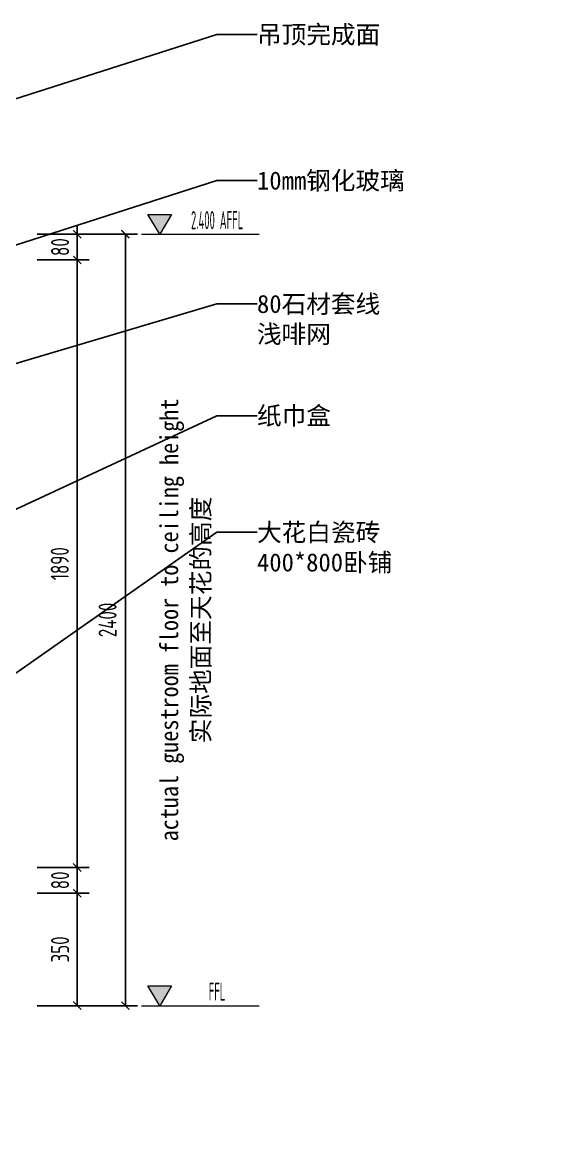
# Model space of a CAD drawing. Header units: millimetres. Extents: x 3162 to 221128, y -144913 to 11496.
# Drawn here: x 193894 to 195534, y -44453 to -40938 of the extents above; entities that cross this region are included whole.
import ezdxf
from ezdxf.enums import TextEntityAlignment as Align
from ezdxf.xclip import XClip

# ---------------------------------------------------------------- set-up
doc = ezdxf.new("R2010")
doc.units = ezdxf.units.MM
doc.header["$LTSCALE"] = 10
doc.header["$XCLIPFRAME"] = 2
doc.layers.get('Defpoints').update_dxf_attribs({"color": 250})
for name, color, linetype, lineweight in [('Elevation【立面图库】', 150, 'Continuous', 0), ('FC-Refe【标注引线】', 2, 'Continuous', 0), ('FF-Text【平面文字】', 2, 'Continuous', 0), ('RC-dimensions', 44, 'Continuous', 0)]:
    doc.layers.add(name, color=color, linetype=linetype, lineweight=lineweight)
doc.layers.add('WALL_NEW【新建墙体】', color=4, linetype='Continuous')
doc.styles.add('宋体', font='', dxfattribs={"width": 0.8})
doc.styles.add('尺寸标注', font='ARCHS.SHX', dxfattribs={"width": 0.8})
doc.styles.add('文字', font='')
doc.styles.add('标高', font='ARCHS.SHX', dxfattribs={"width": 0.5})
doc.styles.get('宋体').set_extended_font_data('SimSun')
doc.styles.get('文字').set_extended_font_data('SimSun')
doc.dimstyles.new('海龙1：25', dxfattribs={"dimscale": 25, "dimtxt": 2.25, "dimasz": 1, "dimexe": 1.5, "dimexo": 1, "dimgap": 1, "dimtad": 1, "dimdec": 0, "dimrnd": 5, "dimdsep": 46, "dimtxsty": '尺寸标注', "dimblk": 'ARCHTICK', "dimblk1": 'ARCHTICK', "dimblk2": 'ARCHTICK', "dimcen": 1, "dimclrd": 44, "dimclre": 44, "dimclrt": 2, "dimadec": 0, "dimazin": 0, "dimtfac": 1, "dimtdec": 0, "dimtix": 1, "dimtmove": 2, "dimatfit": 3, "dimldrblk": 'hl_arrow2', "dimfxl": 5, "dimfxlon": 1, "dimarcsym": 0})

# ---------------------------------------------------------------- blocks, each defined once
blk = doc.blocks.new('_ArchTick')
at = {"color": 2, "linetype": 'ByBlock', "const_width": 0.15}
blk.add_lwpolyline([(-0.5, -0.5), (0.5, 0.5)], dxfattribs=at)
blk = doc.blocks.new('*D544')
at = {"layer": 'Defpoints', "color": 0, "transparency": 16777216}
for p in [(193913.6, -41596.5), (193913.6, -41676.5), (194063.6, -41676.5)]:
    blk.add_point(p, dxfattribs=at)
at = {"layer": 'RC-dimensions', "color": 44, "lineweight": -2, "transparency": 16777216}
for p, q in [((194063.6, -41596.5), (194063.6, -41571.5)), ((193938.6, -41596.5), (194101.1, -41596.5)), ((194063.6, -41596.5), (194063.6, -41676.5)), ((193938.6, -41676.5), (194101.1, -41676.5)), ((194063.6, -41676.5), (194063.6, -41701.5))]:
    blk.add_line(p, q, dxfattribs=at)
at = {"layer": 'RC-dimensions', "color": 44, "lineweight": -2, "transparency": 16777216, "xscale": 25, "yscale": 25, "zscale": 25}
for p, rotation in [((194063.6, -41596.5), 270), ((194063.6, -41676.5), 90)]:
    blk.add_blockref('_ArchTick', p, dxfattribs=dict(at, rotation=rotation))
at = {"layer": 'RC-dimensions', "color": 2, "transparency": 16777216, "insert": (194010.4, -41636.5), "char_height": 56.25, "attachment_point": 5, "rotation": 90, "style": '尺寸标注'}
blk.add_mtext('80', dxfattribs=at)
blk = doc.blocks.new('hl_arrow2')
at = {"color": 2}
blk.add_line((-0.22, 0), (-1, 0), dxfattribs=at)
blk.add_lwpolyline([(-0.22, 0), (-0.86, -0.69), (-0.65, -0.86), (0, 0), (-0.65, 0.86), (-0.86, 0.69)], close=True, dxfattribs=at)
for points in [[(-0.86, 0.69), (-0.65, 0.86), (-0.22, 0), (0, 0)], [(-0.86, -0.69), (-0.65, -0.86), (-0.22, 0), (0, 0)]]:
    blk.add_solid(points, dxfattribs=at)
blk = doc.blocks.new('*D545')
at = {"layer": 'Defpoints', "color": 0, "transparency": 16777216}
for p in [(193913.6, -41596.5), (193913.6, -43996.5), (194213.6, -43996.5)]:
    blk.add_point(p, dxfattribs=at)
at = {"layer": 'RC-dimensions', "color": 44, "lineweight": -2, "transparency": 16777216}
for p, q in [((194088.6, -41596.5), (194251.1, -41596.5)), ((194213.6, -41596.5), (194213.6, -43996.5)), ((194088.6, -43996.5), (194251.1, -43996.5))]:
    blk.add_line(p, q, dxfattribs=at)
at = {"layer": 'RC-dimensions', "color": 44, "lineweight": -2, "transparency": 16777216, "xscale": 25, "yscale": 25, "zscale": 25}
for p, rotation in [((194213.6, -41596.5), 90), ((194213.6, -43996.5), 270)]:
    blk.add_blockref('_ArchTick', p, dxfattribs=dict(at, rotation=rotation))
at = {"layer": 'RC-dimensions', "color": 2, "transparency": 16777216, "insert": (194158.1, -42796.5), "char_height": 56.25, "attachment_point": 5, "rotation": 90, "style": '尺寸标注'}
blk.add_mtext('2400', dxfattribs=at)
blk = doc.blocks.new('海龍_立面标识')
at = {"style": '宋体', "width": 0.9, "flags": 8}
blk.add_attdef('FLOOR_HEIGHT', text='', height=2.25, rotation=90, dxfattribs=at).set_placement((0, 0), align=Align.CENTER)
at = {"style": '宋体', "flags": 8}
blk.add_attdef('HEIGHT', text='', height=2.25, rotation=90, dxfattribs=at).set_placement((-3.5, 0), align=Align.CENTER)
blk = doc.blocks.new('hl_Elevation-A2')
blk.add_hatch(color=150).paths.add_polyline_path([(3.74, 2.47), (2.27, 0), (0.8, 2.47)])
at = {"color": 150}
blk.add_line((0, 0), (14.67, 0), dxfattribs=at)
blk.add_lwpolyline([(3.74, 2.47), (2.27, 0), (0.8, 2.47)], close=True, dxfattribs=at)
at = {"color": 2, "style": '标高', "width": 0.8, "flags": 8}
blk.add_attdef('HEIGHT', text='', height=2.25, dxfattribs=at).set_placement((9.42, 1.75), align=Align.MIDDLE_CENTER)
blk = doc.blocks.new('海龙_05140578')
at = {"layer": 'WALL_NEW【新建墙体】'}
h = blk.add_hatch(dxfattribs=at)
h.set_pattern_fill('ANSI31', color=8, scale=20, style=0)
h.set_pattern_definition([(45, (-3175, 1275), (-44.9013, 44.9013), [])])
h.paths.add_polyline_path([(-3095, 1875), (-3175, 1875), (-3175, 1275), (-3095, 1275)])
h.paths.add_polyline_path([(-3095, -1275), (-3175, -1275), (-3175, -1875), (-3095, -1875)])
h.paths.add_polyline_path([(1355, 125), (1175, 125), (1175, -335), (1295, -335), (1295, 5), (1355, 5)])
h.paths.add_polyline_path([(1295, 1875), (1175, 1875), (1175, 1275), (1295, 1275)])
h.paths.add_polyline_path([(1295, -1575), (1175, -1575), (1175, -1875), (1295, -1875)])
h.paths.add_polyline_path([(3375, 325), (3135, 325), (3135, 125), (2157.1, 125), (2157.1, 5), (3375, 5)])
h.paths.add_polyline_path([(2320, 1875), (2200, 1875), (2200, 1275), (2320, 1275)])
blk = doc.blocks.new('*D652')
at = {"layer": 'Defpoints', "color": 0, "transparency": 16777216}
for p in [(193913.6, -43646.5), (193913.6, -43996.5), (194063.6, -43996.5)]:
    blk.add_point(p, dxfattribs=at)
at = {"layer": 'RC-dimensions', "color": 44, "lineweight": -2, "transparency": 16777216}
for p, q in [((193938.6, -43646.5), (194101.1, -43646.5)), ((194063.6, -43646.5), (194063.6, -43996.5)), ((193938.6, -43996.5), (194101.1, -43996.5))]:
    blk.add_line(p, q, dxfattribs=at)
at = {"layer": 'RC-dimensions', "color": 44, "lineweight": -2, "transparency": 16777216, "xscale": 25, "yscale": 25, "zscale": 25}
for p, rotation in [((194063.6, -43646.5), 90), ((194063.6, -43996.5), 270)]:
    blk.add_blockref('_ArchTick', p, dxfattribs=dict(at, rotation=rotation))
at = {"layer": 'RC-dimensions', "color": 2, "transparency": 16777216, "insert": (194010.4, -43821.5), "char_height": 56.25, "attachment_point": 5, "rotation": 90, "style": '尺寸标注'}
blk.add_mtext('350', dxfattribs=at)
blk = doc.blocks.new('*D653')
at = {"layer": 'Defpoints', "color": 0, "transparency": 16777216}
for p in [(193913.6, -43566.5), (193913.6, -43646.5), (194063.6, -43646.5)]:
    blk.add_point(p, dxfattribs=at)
at = {"layer": 'RC-dimensions', "color": 44, "lineweight": -2, "transparency": 16777216}
for p, q in [((194063.6, -43566.5), (194063.6, -43541.5)), ((193938.6, -43566.5), (194101.1, -43566.5)), ((194063.6, -43566.5), (194063.6, -43646.5)), ((193938.6, -43646.5), (194101.1, -43646.5)), ((194063.6, -43646.5), (194063.6, -43671.5))]:
    blk.add_line(p, q, dxfattribs=at)
at = {"layer": 'RC-dimensions', "color": 44, "lineweight": -2, "transparency": 16777216, "xscale": 25, "yscale": 25, "zscale": 25}
for p, rotation in [((194063.6, -43566.5), 270), ((194063.6, -43646.5), 90)]:
    blk.add_blockref('_ArchTick', p, dxfattribs=dict(at, rotation=rotation))
at = {"layer": 'RC-dimensions', "color": 2, "transparency": 16777216, "insert": (194010.4, -43606.5), "char_height": 56.25, "attachment_point": 5, "rotation": 90, "style": '尺寸标注'}
blk.add_mtext('80', dxfattribs=at)
blk = doc.blocks.new('*D654')
at = {"layer": 'Defpoints', "color": 0, "transparency": 16777216}
for p in [(193913.6, -41676.5), (193913.6, -43566.5), (194063.6, -43566.5)]:
    blk.add_point(p, dxfattribs=at)
at = {"layer": 'RC-dimensions', "color": 44, "lineweight": -2, "transparency": 16777216}
for p, q in [((193938.6, -41676.5), (194101.1, -41676.5)), ((194063.6, -41676.5), (194063.6, -43566.5)), ((193938.6, -43566.5), (194101.1, -43566.5))]:
    blk.add_line(p, q, dxfattribs=at)
at = {"layer": 'RC-dimensions', "color": 44, "lineweight": -2, "transparency": 16777216, "xscale": 25, "yscale": 25, "zscale": 25}
for p, rotation in [((194063.6, -41676.5), 90), ((194063.6, -43566.5), 270)]:
    blk.add_blockref('_ArchTick', p, dxfattribs=dict(at, rotation=rotation))
at = {"layer": 'RC-dimensions', "color": 2, "transparency": 16777216, "insert": (194009.3, -42621.5), "char_height": 56.25, "attachment_point": 5, "rotation": 90, "style": '尺寸标注'}
blk.add_mtext('1890', dxfattribs=at)

msp = doc.modelspace()

# ---------------------------------------------------------------- block references
at = {"layer": 'Elevation【立面图库】'}
ref = msp.add_blockref('hl_Elevation-A2', (194263.6, -41596.5), dxfattribs=dict(at, xscale=25, yscale=25, zscale=25))
ref.add_attrib('HEIGHT', '2.400 AFFL', dxfattribs={"layer": '0', "color": 2, "height": 56.25, "style": '标高', "width": 0.5}).set_placement((194499.1, -41552.7), align=Align.MIDDLE_CENTER)
ref = msp.add_blockref('hl_Elevation-A2', (194263.6, -43996.5), dxfattribs=dict(at, xscale=25, yscale=25, zscale=25))
ref.add_attrib('HEIGHT', 'FFL', dxfattribs={"layer": '0', "color": 2, "height": 56.25, "style": '标高', "width": 0.5}).set_placement((194499.1, -43952.7), align=Align.MIDDLE_CENTER)
at = {"layer": 'FF-Text【平面文字】'}
ref = msp.add_blockref('海龍_立面标识', (194332.3, -42796.5), dxfattribs=dict(at, xscale=-25, yscale=25, zscale=25))
ref.add_attrib('FLOOR_HEIGHT', 'actual guestroom floor to ceiling height', dxfattribs={"layer": '0', "height": 56.25, "rotation": 90, "style": '宋体', "width": 0.9}).set_placement((194377.9, -42796.5), align=Align.CENTER)
ref.add_attrib('HEIGHT', '实际地面至天花的高度', dxfattribs={"layer": '0', "height": 56.25, "rotation": 90, "style": '宋体'}).set_placement((194476.1, -42796.5), align=Align.CENTER)
at = {"layer": 'WALL_NEW【新建墙体】'}
ref = msp.add_blockref('海龙_05140578', (193658.5, -44308.4), dxfattribs=dict(at, rotation=270))
XClip(ref).set_block_clipping_path([(545.0000058371, -2624.9999844621), (2045.0000058371, 755.0449155379)])

# ---------------------------------------------------------------- texts
at = {"layer": 'FF-Text【平面文字】', "char_height": 56.25, "attachment_point": 1, "style": '文字'}
for s, insert in [('吊顶完成面', (194623.3, -40947)), ('10mm钢化玻璃', (194623.3, -41401.3)), ('80石材套线\\P浅啡网', (194623.3, -41785.2)), ('纸巾盒', (194623.3, -42133)), ('大花白瓷砖\\P400*800卧铺', (194623.3, -42495.5))]:
    msp.add_mtext(s, dxfattribs=dict(at, insert=insert))

# ---------------------------------------------------------------- dimensions: what is measured, and where the dimension line sits
at = {"layer": 'RC-dimensions'}
for base, p1, p2, picture, middle in [((194063.6, -41676.5), (193913.6, -41596.5), (193913.6, -41676.5), '*D544', (194010.4, -41636.5)), ((194213.6, -43996.5), (193913.6, -41596.5), (193913.6, -43996.5), '*D545', (194158.1, -42796.5)), ((194063.6, -43566.5), (193913.6, -41676.5), (193913.6, -43566.5), '*D654', (194009.3, -42621.5)), ((194063.6, -43646.5), (193913.6, -43566.5), (193913.6, -43646.5), '*D653', (194010.4, -43606.5)), ((194063.6, -43996.5), (193913.6, -43646.5), (193913.6, -43996.5), '*D652', (194010.4, -43821.5))]:
    dim = msp.add_linear_dim(base=base, p1=p1, p2=p2, angle=270, dimstyle='海龙1：25', override={"dimscale": 25, "dimtxsty": '尺寸标注', "dimblk1": 'ArchTick', "dimblk2": 'ArchTick', "dimsah": 1, "dimclrt": 2}, dxfattribs=at)
    dim.commit()
    dim.dimension.update_dxf_attribs({"geometry": picture, "text_midpoint": middle})

# ---------------------------------------------------------------- leaders
at = {"layer": 'FC-Refe【标注引线】'}
for points in [[(192568.6, -41592.5), (194498.3, -40975.1), (194623.3, -40975.1)], [(192568.6, -42046.8), (194498.3, -41429.4), (194623.3, -41429.4)], [(193323.5, -42160.5), (194498.3, -41813.4), (194623.3, -41813.4)], [(191838, -43396.5), (194498.3, -42161.2), (194623.3, -42161.2)], [(192568.6, -43874.2), (194498.3, -42523.6), (194623.3, -42523.6)]]:
    msp.add_leader(points, dimstyle='海龙1：25', override={"dimscale": 25, "dimldrblk": 'hl_arrow2'}, dxfattribs=at)

doc.saveas('drawing.dxf')
